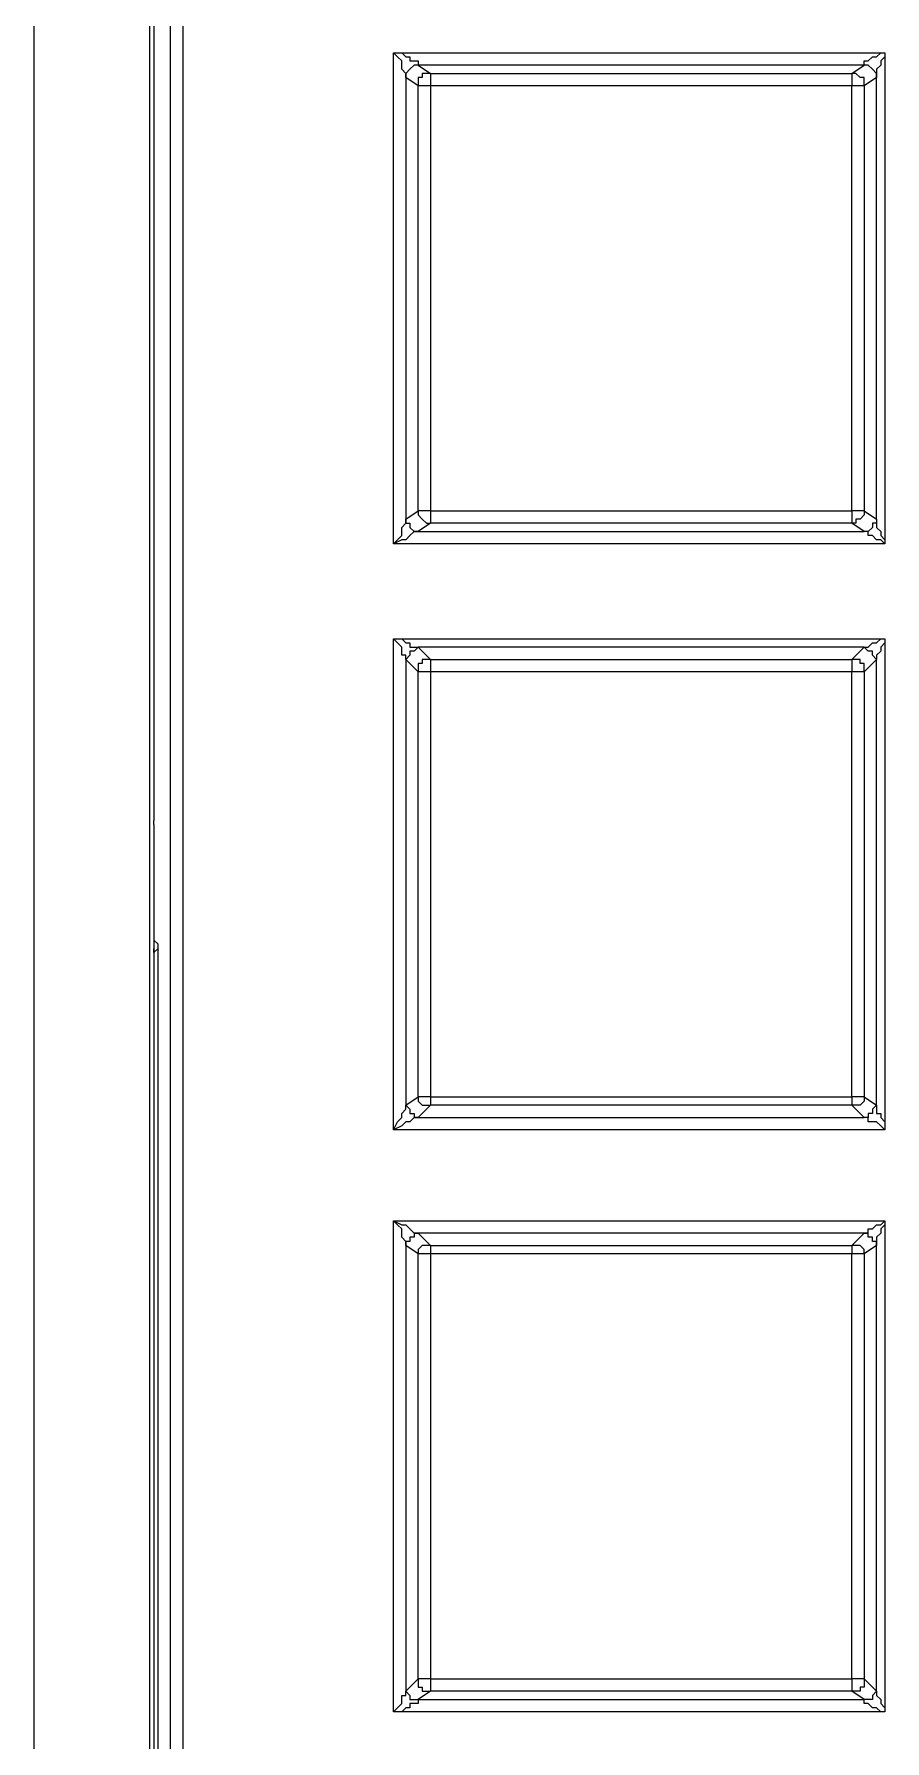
# Model space of a CAD drawing. Header units: centimetres. Extents: x -12.2 to 12.2, y -6.1 to 6.1.
# Drawn here: x -5.779 to -5.052, y 0.757 to 2.215 of the extents above; entities that cross this region are included whole.
import ezdxf

# ---------------------------------------------------------------- set-up
doc = ezdxf.new("R2010")
doc.units = ezdxf.units.CM
doc.header["$MEASUREMENT"] = 0
doc.layers.add('Camada 1', color=7, linetype='Continuous')

msp = doc.modelspace()

# ---------------------------------------------------------------- linework, layer by layer
at = {"layer": 'Camada 1', "lineweight": 9}
for points in [[(-5.65215, 3.74466), (-5.65215, 3.74466), (-5.65215, -2.02326), (-5.65215, -2.02326)], [(-5.66273, -2.02326), (-5.66273, -2.02326), (-5.66273, 3.72349), (-5.66273, 3.72349)], [(-5.77915, -2.05501), (-5.77915, -2.05501), (-5.77915, 3.66705), (-5.77915, 3.66705)], [(-5.68037, -2.05501), (-5.68037, -2.05501), (-5.68037, 3.66705), (-5.68037, 3.66705)], [(-5.67684, 2.44291), (-5.67684, 2.44291), (-5.67684, 1.54333), (-5.67684, 1.54333)], [(-5.47223, 2.19949), (-5.47223, 2.19949), (-5.05242, 2.19949), (-5.05242, 2.19949)], [(-5.47223, 1.77969), (-5.47223, 1.77969), (-5.47223, 2.19949), (-5.47223, 2.19949)], [(-5.07006, 2.18891), (-5.07006, 2.18891), (-5.45106, 2.18891), (-5.45106, 2.18891)], [(-5.45106, 2.18891), (-5.45106, 2.18891), (-5.44048, 2.18186), (-5.44048, 2.18186)], [(-5.08065, 2.18186), (-5.08065, 2.18186), (-5.07006, 2.18891), (-5.07006, 2.18891)], [(-5.05242, 2.19949), (-5.05242, 2.19949), (-5.05242, 1.77969), (-5.05242, 1.77969)], [(-5.46165, 2.17833), (-5.46165, 2.17833), (-5.46165, 1.80086), (-5.46165, 1.80086)], [(-5.45106, 2.17127), (-5.45106, 2.17127), (-5.46165, 2.17833), (-5.46165, 2.17833)], [(-5.44048, 2.18186), (-5.44048, 2.18186), (-5.08065, 2.18186), (-5.08065, 2.18186)], [(-5.05948, 2.17833), (-5.05948, 2.17833), (-5.07006, 2.17127), (-5.07006, 2.17127)], [(-5.05948, 1.80086), (-5.05948, 1.80086), (-5.05948, 2.17833), (-5.05948, 2.17833)], [(-5.45106, 1.80791), (-5.45106, 1.80791), (-5.45106, 2.17127), (-5.45106, 2.17127)], [(-5.08065, 2.17127), (-5.08065, 2.17127), (-5.44048, 2.17127), (-5.44048, 2.17127)], [(-5.44048, 2.17127), (-5.44048, 2.17127), (-5.44048, 1.80791), (-5.44048, 1.80791)], [(-5.08065, 1.80791), (-5.08065, 1.80791), (-5.08065, 2.17127), (-5.08065, 2.17127)], [(-5.07006, 2.17127), (-5.07006, 2.17127), (-5.07006, 1.80791), (-5.07006, 1.80791)], [(-5.46165, 1.80086), (-5.46165, 1.80086), (-5.45106, 1.80791), (-5.45106, 1.80791)], [(-5.44048, 1.79733), (-5.44048, 1.79733), (-5.45106, 1.79027), (-5.45106, 1.79027)], [(-5.44048, 1.80791), (-5.44048, 1.80791), (-5.08065, 1.80791), (-5.08065, 1.80791)], [(-5.08065, 1.79733), (-5.08065, 1.79733), (-5.44048, 1.79733), (-5.44048, 1.79733)], [(-5.07006, 1.79027), (-5.07006, 1.79027), (-5.08065, 1.79733), (-5.08065, 1.79733)], [(-5.07006, 1.80791), (-5.07006, 1.80791), (-5.05948, 1.80086), (-5.05948, 1.80086)], [(-5.45106, 1.79027), (-5.45106, 1.79027), (-5.07006, 1.79027), (-5.07006, 1.79027)], [(-5.05242, 1.77969), (-5.05242, 1.77969), (-5.47223, 1.77969), (-5.47223, 1.77969)], [(-5.47223, 1.69855), (-5.47223, 1.69855), (-5.05242, 1.69855), (-5.05242, 1.69855)], [(-5.47223, 1.27874), (-5.47223, 1.27874), (-5.47223, 1.69855), (-5.47223, 1.69855)], [(-5.05242, 1.69855), (-5.05242, 1.69855), (-5.05242, 1.27874), (-5.05242, 1.27874)], [(-5.46165, 1.68091), (-5.46165, 1.68091), (-5.46165, 1.29991), (-5.46165, 1.29991)], [(-5.45106, 1.67033), (-5.45106, 1.67033), (-5.46165, 1.68091), (-5.46165, 1.68091)], [(-5.07006, 1.69149), (-5.07006, 1.69149), (-5.45106, 1.69149), (-5.45106, 1.69149)], [(-5.45106, 1.69149), (-5.45106, 1.69149), (-5.44048, 1.68091), (-5.44048, 1.68091)], [(-5.44048, 1.68091), (-5.44048, 1.68091), (-5.08065, 1.68091), (-5.08065, 1.68091)], [(-5.08065, 1.68091), (-5.08065, 1.68091), (-5.07006, 1.69149), (-5.07006, 1.69149)], [(-5.05948, 1.68091), (-5.05948, 1.68091), (-5.07006, 1.67033), (-5.07006, 1.67033)], [(-5.05948, 1.29991), (-5.05948, 1.29991), (-5.05948, 1.68091), (-5.05948, 1.68091)], [(-5.45106, 1.30697), (-5.45106, 1.30697), (-5.45106, 1.67033), (-5.45106, 1.67033)], [(-5.08065, 1.67033), (-5.08065, 1.67033), (-5.44048, 1.67033), (-5.44048, 1.67033)], [(-5.44048, 1.67033), (-5.44048, 1.67033), (-5.44048, 1.30697), (-5.44048, 1.30697)], [(-5.08065, 1.30697), (-5.08065, 1.30697), (-5.08065, 1.67033), (-5.08065, 1.67033)], [(-5.07006, 1.67033), (-5.07006, 1.67033), (-5.07006, 1.30697), (-5.07006, 1.30697)], [(-5.67684, 1.5398), (-5.67684, 1.5398), (-5.67684, 1.54333), (-5.67684, 1.54333)], [(-5.67684, 1.5398), (-5.67684, 1.5398), (-5.67684, -1.55406), (-5.67684, -1.55406)], [(-5.67331, 1.43397), (-5.67331, 1.43397), (-5.67684, 1.43044), (-5.67684, 1.43044)], [(-5.67684, 1.43044), (-5.67684, 1.43044), (-5.67684, -1.4447), (-5.67684, -1.4447)], [(-5.67331, -1.44823), (-5.67331, -1.44823), (-5.67331, 1.43397), (-5.67331, 1.43397)], [(-5.46165, 1.29991), (-5.46165, 1.29991), (-5.45106, 1.30697), (-5.45106, 1.30697)], [(-5.44048, 1.29991), (-5.44048, 1.29991), (-5.45106, 1.28933), (-5.45106, 1.28933)], [(-5.44048, 1.30697), (-5.44048, 1.30697), (-5.08065, 1.30697), (-5.08065, 1.30697)], [(-5.08065, 1.29991), (-5.08065, 1.29991), (-5.44048, 1.29991), (-5.44048, 1.29991)], [(-5.07006, 1.28933), (-5.07006, 1.28933), (-5.08065, 1.29991), (-5.08065, 1.29991)], [(-5.07006, 1.30697), (-5.07006, 1.30697), (-5.05948, 1.29991), (-5.05948, 1.29991)], [(-5.45106, 1.28933), (-5.45106, 1.28933), (-5.07006, 1.28933), (-5.07006, 1.28933)], [(-5.05242, 1.27874), (-5.05242, 1.27874), (-5.47223, 1.27874), (-5.47223, 1.27874)], [(-5.47223, 1.20113), (-5.47223, 1.20113), (-5.05242, 1.20113), (-5.05242, 1.20113)], [(-5.47223, 0.78133), (-5.47223, 0.78133), (-5.47223, 1.20113), (-5.47223, 1.20113)], [(-5.05242, 1.20113), (-5.05242, 1.20113), (-5.05242, 0.78133), (-5.05242, 0.78133)], [(-5.07006, 1.19055), (-5.07006, 1.19055), (-5.45106, 1.19055), (-5.45106, 1.19055)], [(-5.45106, 1.19055), (-5.45106, 1.19055), (-5.44048, 1.17997), (-5.44048, 1.17997)], [(-5.08065, 1.17997), (-5.08065, 1.17997), (-5.07006, 1.19055), (-5.07006, 1.19055)], [(-5.46165, 1.17997), (-5.46165, 1.17997), (-5.46165, 0.79897), (-5.46165, 0.79897)], [(-5.45106, 1.17291), (-5.45106, 1.17291), (-5.46165, 1.17997), (-5.46165, 1.17997)], [(-5.45106, 0.80955), (-5.45106, 0.80955), (-5.45106, 1.17291), (-5.45106, 1.17291)], [(-5.44048, 1.17997), (-5.44048, 1.17997), (-5.08065, 1.17997), (-5.08065, 1.17997)], [(-5.44048, 1.17291), (-5.44048, 1.17291), (-5.44048, 0.80955), (-5.44048, 0.80955)], [(-5.08065, 1.17291), (-5.08065, 1.17291), (-5.44048, 1.17291), (-5.44048, 1.17291)], [(-5.08065, 0.80955), (-5.08065, 0.80955), (-5.08065, 1.17291), (-5.08065, 1.17291)], [(-5.05948, 1.17997), (-5.05948, 1.17997), (-5.07006, 1.17291), (-5.07006, 1.17291)], [(-5.07006, 1.17291), (-5.07006, 1.17291), (-5.07006, 0.80955), (-5.07006, 0.80955)], [(-5.05948, 0.79897), (-5.05948, 0.79897), (-5.05948, 1.17997), (-5.05948, 1.17997)], [(-5.46165, 0.79897), (-5.46165, 0.79897), (-5.45106, 0.80955), (-5.45106, 0.80955)], [(-5.44048, 0.80955), (-5.44048, 0.80955), (-5.08065, 0.80955), (-5.08065, 0.80955)], [(-5.07006, 0.80955), (-5.07006, 0.80955), (-5.05948, 0.79897), (-5.05948, 0.79897)], [(-5.44048, 0.79897), (-5.44048, 0.79897), (-5.45106, 0.79191), (-5.45106, 0.79191)], [(-5.45106, 0.79191), (-5.45106, 0.79191), (-5.07006, 0.79191), (-5.07006, 0.79191)], [(-5.08065, 0.79897), (-5.08065, 0.79897), (-5.44048, 0.79897), (-5.44048, 0.79897)], [(-5.07006, 0.79191), (-5.07006, 0.79191), (-5.08065, 0.79897), (-5.08065, 0.79897)], [(-5.05242, 0.78133), (-5.05242, 0.78133), (-5.47223, 0.78133), (-5.47223, 0.78133)]]:
    msp.add_open_spline(points, degree=3, dxfattribs=at)
for points, knots in [([(-5.46165, 2.17833), (-5.46165, 2.17833), (-5.46165, 2.18186), (-5.46165, 2.18186), (-5.46165, 2.18186), (-5.46517, 2.18538), (-5.46517, 2.18538), (-5.46517, 2.18538), (-5.46517, 2.18891), (-5.46517, 2.18891), (-5.46517, 2.18891), (-5.46517, 2.19244), (-5.46517, 2.19244), (-5.46517, 2.19244), (-5.4687, 2.19597), (-5.4687, 2.19597), (-5.4687, 2.19597), (-5.47223, 2.19949), (-5.47223, 2.19949)], [0, 0, 0, 0, 0.1666667, 0.1666667, 0.1666667, 0.3333333, 0.3333333, 0.3333333, 0.5, 0.5, 0.5, 0.6666667, 0.6666667, 0.6666667, 0.8333333, 0.8333333, 0.8333333, 1, 1, 1, 1]), ([(-5.47223, 2.19949), (-5.47223, 2.19949), (-5.46517, 2.19949), (-5.46517, 2.19949), (-5.46517, 2.19949), (-5.46165, 2.19597), (-5.46165, 2.19597), (-5.46165, 2.19597), (-5.45812, 2.19597), (-5.45812, 2.19597), (-5.45812, 2.19597), (-5.45812, 2.19244), (-5.45812, 2.19244), (-5.45812, 2.19244), (-5.45459, 2.19244), (-5.45459, 2.19244), (-5.45459, 2.19244), (-5.45106, 2.19244), (-5.45106, 2.19244), (-5.45106, 2.19244), (-5.45106, 2.18891), (-5.45106, 2.18891)], [0, 0, 0, 0, 0.1428571, 0.1428571, 0.1428571, 0.2857143, 0.2857143, 0.2857143, 0.4285714, 0.4285714, 0.4285714, 0.5714286, 0.5714286, 0.5714286, 0.7142857, 0.7142857, 0.7142857, 0.8571429, 0.8571429, 0.8571429, 1, 1, 1, 1]), ([(-5.45106, 2.18891), (-5.45106, 2.18891), (-5.45106, 2.18891), (-5.45106, 2.18891), (-5.45106, 2.18891), (-5.45459, 2.18891), (-5.45459, 2.18891), (-5.45459, 2.18891), (-5.45812, 2.18538), (-5.45812, 2.18538), (-5.45812, 2.18538), (-5.46165, 2.18186), (-5.46165, 2.18186), (-5.46165, 2.18186), (-5.46165, 2.17833), (-5.46165, 2.17833)], [0, 0, 0, 0, 0.2, 0.2, 0.2, 0.4, 0.4, 0.4, 0.6, 0.6, 0.6, 0.8, 0.8, 0.8, 1, 1, 1, 1]), ([(-5.07006, 2.18891), (-5.07006, 2.18891), (-5.07006, 2.18891), (-5.07006, 2.18891), (-5.07006, 2.18891), (-5.07006, 2.19244), (-5.07006, 2.19244), (-5.07006, 2.19244), (-5.06654, 2.19244), (-5.06654, 2.19244), (-5.06654, 2.19244), (-5.06301, 2.19597), (-5.06301, 2.19597), (-5.06301, 2.19597), (-5.05948, 2.19597), (-5.05948, 2.19597), (-5.05948, 2.19597), (-5.05595, 2.19949), (-5.05595, 2.19949), (-5.05595, 2.19949), (-5.05242, 2.19949), (-5.05242, 2.19949)], [0, 0, 0, 0, 0.1428571, 0.1428571, 0.1428571, 0.2857143, 0.2857143, 0.2857143, 0.4285714, 0.4285714, 0.4285714, 0.5714286, 0.5714286, 0.5714286, 0.7142857, 0.7142857, 0.7142857, 0.8571429, 0.8571429, 0.8571429, 1, 1, 1, 1]), ([(-5.05948, 2.17833), (-5.05948, 2.17833), (-5.05948, 2.18186), (-5.05948, 2.18186), (-5.05948, 2.18186), (-5.06301, 2.18538), (-5.06301, 2.18538), (-5.06301, 2.18538), (-5.06654, 2.18891), (-5.06654, 2.18891), (-5.06654, 2.18891), (-5.07006, 2.18891), (-5.07006, 2.18891)], [0, 0, 0, 0, 0.25, 0.25, 0.25, 0.5, 0.5, 0.5, 0.75, 0.75, 0.75, 1, 1, 1, 1]), ([(-5.05242, 2.19949), (-5.05242, 2.19949), (-5.05242, 2.19597), (-5.05242, 2.19597), (-5.05242, 2.19597), (-5.05595, 2.19244), (-5.05595, 2.19244), (-5.05595, 2.19244), (-5.05595, 2.18891), (-5.05595, 2.18891), (-5.05595, 2.18891), (-5.05948, 2.18538), (-5.05948, 2.18538), (-5.05948, 2.18538), (-5.05948, 2.18186), (-5.05948, 2.18186), (-5.05948, 2.18186), (-5.05948, 2.17833), (-5.05948, 2.17833)], [0, 0, 0, 0, 0.1666667, 0.1666667, 0.1666667, 0.3333333, 0.3333333, 0.3333333, 0.5, 0.5, 0.5, 0.6666667, 0.6666667, 0.6666667, 0.8333333, 0.8333333, 0.8333333, 1, 1, 1, 1]), ([(-5.44048, 2.18186), (-5.44048, 2.18186), (-5.44401, 2.18186), (-5.44401, 2.18186), (-5.44401, 2.18186), (-5.44754, 2.18186), (-5.44754, 2.18186), (-5.44754, 2.18186), (-5.44754, 2.17833), (-5.44754, 2.17833), (-5.44754, 2.17833), (-5.45106, 2.17833), (-5.45106, 2.17833), (-5.45106, 2.17833), (-5.45106, 2.1748), (-5.45106, 2.1748), (-5.45106, 2.1748), (-5.45106, 2.17127), (-5.45106, 2.17127)], [0, 0, 0, 0, 0.1666667, 0.1666667, 0.1666667, 0.3333333, 0.3333333, 0.3333333, 0.5, 0.5, 0.5, 0.6666667, 0.6666667, 0.6666667, 0.8333333, 0.8333333, 0.8333333, 1, 1, 1, 1]), ([(-5.44048, 2.18186), (-5.44048, 2.18186), (-5.44048, 2.18186), (-5.44048, 2.18186), (-5.44048, 2.18186), (-5.44048, 2.17833), (-5.44048, 2.17833), (-5.44048, 2.17833), (-5.44048, 2.1748), (-5.44048, 2.1748), (-5.44048, 2.1748), (-5.44048, 2.17127), (-5.44048, 2.17127)], [0, 0, 0, 0, 0.25, 0.25, 0.25, 0.5, 0.5, 0.5, 0.75, 0.75, 0.75, 1, 1, 1, 1]), ([(-5.07006, 2.17127), (-5.07006, 2.17127), (-5.07006, 2.1748), (-5.07006, 2.1748), (-5.07006, 2.1748), (-5.07006, 2.17833), (-5.07006, 2.17833), (-5.07006, 2.17833), (-5.07359, 2.17833), (-5.07359, 2.17833), (-5.07359, 2.17833), (-5.07712, 2.18186), (-5.07712, 2.18186), (-5.07712, 2.18186), (-5.08065, 2.18186), (-5.08065, 2.18186)], [0, 0, 0, 0, 0.2, 0.2, 0.2, 0.4, 0.4, 0.4, 0.6, 0.6, 0.6, 0.8, 0.8, 0.8, 1, 1, 1, 1]), ([(-5.08065, 2.18186), (-5.08065, 2.18186), (-5.08065, 2.18186), (-5.08065, 2.18186), (-5.08065, 2.18186), (-5.08065, 2.17833), (-5.08065, 2.17833), (-5.08065, 2.17833), (-5.08065, 2.1748), (-5.08065, 2.1748), (-5.08065, 2.1748), (-5.08065, 2.17127), (-5.08065, 2.17127)], [0, 0, 0, 0, 0.25, 0.25, 0.25, 0.5, 0.5, 0.5, 0.75, 0.75, 0.75, 1, 1, 1, 1]), ([(-5.44048, 2.17127), (-5.44048, 2.17127), (-5.44401, 2.17127), (-5.44401, 2.17127), (-5.44401, 2.17127), (-5.44754, 2.17127), (-5.44754, 2.17127), (-5.44754, 2.17127), (-5.45106, 2.17127), (-5.45106, 2.17127)], [0, 0, 0, 0, 0.3333333, 0.3333333, 0.3333333, 0.6666667, 0.6666667, 0.6666667, 1, 1, 1, 1]), ([(-5.07006, 2.17127), (-5.07006, 2.17127), (-5.07006, 2.17127), (-5.07006, 2.17127), (-5.07006, 2.17127), (-5.07359, 2.17127), (-5.07359, 2.17127), (-5.07359, 2.17127), (-5.07712, 2.17127), (-5.07712, 2.17127), (-5.07712, 2.17127), (-5.08065, 2.17127), (-5.08065, 2.17127)], [0, 0, 0, 0, 0.25, 0.25, 0.25, 0.5, 0.5, 0.5, 0.75, 0.75, 0.75, 1, 1, 1, 1]), ([(-5.47223, 1.77969), (-5.47223, 1.77969), (-5.4687, 1.78322), (-5.4687, 1.78322), (-5.4687, 1.78322), (-5.46517, 1.78674), (-5.46517, 1.78674), (-5.46517, 1.78674), (-5.46517, 1.79027), (-5.46517, 1.79027), (-5.46517, 1.79027), (-5.46517, 1.7938), (-5.46517, 1.7938), (-5.46517, 1.7938), (-5.46165, 1.79733), (-5.46165, 1.79733), (-5.46165, 1.79733), (-5.46165, 1.80086), (-5.46165, 1.80086)], [0, 0, 0, 0, 0.1666667, 0.1666667, 0.1666667, 0.3333333, 0.3333333, 0.3333333, 0.5, 0.5, 0.5, 0.6666667, 0.6666667, 0.6666667, 0.8333333, 0.8333333, 0.8333333, 1, 1, 1, 1]), ([(-5.46165, 1.80086), (-5.46165, 1.80086), (-5.46165, 1.79733), (-5.46165, 1.79733), (-5.46165, 1.79733), (-5.45812, 1.79733), (-5.45812, 1.79733), (-5.45812, 1.79733), (-5.45812, 1.7938), (-5.45812, 1.7938), (-5.45812, 1.7938), (-5.45459, 1.79027), (-5.45459, 1.79027), (-5.45459, 1.79027), (-5.45106, 1.79027), (-5.45106, 1.79027)], [0, 0, 0, 0, 0.2, 0.2, 0.2, 0.4, 0.4, 0.4, 0.6, 0.6, 0.6, 0.8, 0.8, 0.8, 1, 1, 1, 1]), ([(-5.45106, 1.80791), (-5.45106, 1.80791), (-5.45106, 1.80791), (-5.45106, 1.80791), (-5.45106, 1.80791), (-5.45106, 1.80438), (-5.45106, 1.80438), (-5.45106, 1.80438), (-5.44754, 1.80086), (-5.44754, 1.80086), (-5.44754, 1.80086), (-5.44401, 1.79733), (-5.44401, 1.79733), (-5.44401, 1.79733), (-5.44048, 1.79733), (-5.44048, 1.79733)], [0, 0, 0, 0, 0.2, 0.2, 0.2, 0.4, 0.4, 0.4, 0.6, 0.6, 0.6, 0.8, 0.8, 0.8, 1, 1, 1, 1]), ([(-5.44048, 1.80791), (-5.44048, 1.80791), (-5.44401, 1.80791), (-5.44401, 1.80791), (-5.44401, 1.80791), (-5.44754, 1.80791), (-5.44754, 1.80791), (-5.44754, 1.80791), (-5.45106, 1.80791), (-5.45106, 1.80791)], [0, 0, 0, 0, 0.3333333, 0.3333333, 0.3333333, 0.6666667, 0.6666667, 0.6666667, 1, 1, 1, 1]), ([(-5.44048, 1.80791), (-5.44048, 1.80791), (-5.44048, 1.80791), (-5.44048, 1.80791), (-5.44048, 1.80791), (-5.44048, 1.80438), (-5.44048, 1.80438), (-5.44048, 1.80438), (-5.44048, 1.80086), (-5.44048, 1.80086), (-5.44048, 1.80086), (-5.44048, 1.79733), (-5.44048, 1.79733)], [0, 0, 0, 0, 0.25, 0.25, 0.25, 0.5, 0.5, 0.5, 0.75, 0.75, 0.75, 1, 1, 1, 1]), ([(-5.07006, 1.80791), (-5.07006, 1.80791), (-5.07006, 1.80791), (-5.07006, 1.80791), (-5.07006, 1.80791), (-5.07006, 1.80438), (-5.07006, 1.80438), (-5.07006, 1.80438), (-5.07359, 1.80086), (-5.07359, 1.80086), (-5.07359, 1.80086), (-5.07712, 1.80086), (-5.07712, 1.80086), (-5.07712, 1.80086), (-5.07712, 1.79733), (-5.07712, 1.79733), (-5.07712, 1.79733), (-5.08065, 1.79733), (-5.08065, 1.79733)], [0, 0, 0, 0, 0.1666667, 0.1666667, 0.1666667, 0.3333333, 0.3333333, 0.3333333, 0.5, 0.5, 0.5, 0.6666667, 0.6666667, 0.6666667, 0.8333333, 0.8333333, 0.8333333, 1, 1, 1, 1]), ([(-5.08065, 1.80791), (-5.08065, 1.80791), (-5.08065, 1.80791), (-5.08065, 1.80791), (-5.08065, 1.80791), (-5.08065, 1.80438), (-5.08065, 1.80438), (-5.08065, 1.80438), (-5.08065, 1.80086), (-5.08065, 1.80086), (-5.08065, 1.80086), (-5.08065, 1.79733), (-5.08065, 1.79733)], [0, 0, 0, 0, 0.25, 0.25, 0.25, 0.5, 0.5, 0.5, 0.75, 0.75, 0.75, 1, 1, 1, 1]), ([(-5.07006, 1.80791), (-5.07006, 1.80791), (-5.07006, 1.80791), (-5.07006, 1.80791), (-5.07006, 1.80791), (-5.07359, 1.80791), (-5.07359, 1.80791), (-5.07359, 1.80791), (-5.07712, 1.80791), (-5.07712, 1.80791), (-5.07712, 1.80791), (-5.08065, 1.80791), (-5.08065, 1.80791)], [0, 0, 0, 0, 0.25, 0.25, 0.25, 0.5, 0.5, 0.5, 0.75, 0.75, 0.75, 1, 1, 1, 1]), ([(-5.05948, 1.80086), (-5.05948, 1.80086), (-5.05948, 1.79733), (-5.05948, 1.79733), (-5.05948, 1.79733), (-5.06301, 1.79733), (-5.06301, 1.79733), (-5.06301, 1.79733), (-5.06301, 1.7938), (-5.06301, 1.7938), (-5.06301, 1.7938), (-5.06654, 1.79027), (-5.06654, 1.79027), (-5.06654, 1.79027), (-5.07006, 1.79027), (-5.07006, 1.79027)], [0, 0, 0, 0, 0.2, 0.2, 0.2, 0.4, 0.4, 0.4, 0.6, 0.6, 0.6, 0.8, 0.8, 0.8, 1, 1, 1, 1]), ([(-5.05948, 1.80086), (-5.05948, 1.80086), (-5.05948, 1.80086), (-5.05948, 1.80086), (-5.05948, 1.80086), (-5.05948, 1.79733), (-5.05948, 1.79733), (-5.05948, 1.79733), (-5.05948, 1.7938), (-5.05948, 1.7938), (-5.05948, 1.7938), (-5.05595, 1.79027), (-5.05595, 1.79027), (-5.05595, 1.79027), (-5.05595, 1.78674), (-5.05595, 1.78674), (-5.05595, 1.78674), (-5.05242, 1.78322), (-5.05242, 1.78322), (-5.05242, 1.78322), (-5.05242, 1.77969), (-5.05242, 1.77969)], [0, 0, 0, 0, 0.1428571, 0.1428571, 0.1428571, 0.2857143, 0.2857143, 0.2857143, 0.4285714, 0.4285714, 0.4285714, 0.5714286, 0.5714286, 0.5714286, 0.7142857, 0.7142857, 0.7142857, 0.8571429, 0.8571429, 0.8571429, 1, 1, 1, 1]), ([(-5.45106, 1.79027), (-5.45106, 1.79027), (-5.45106, 1.79027), (-5.45106, 1.79027), (-5.45106, 1.79027), (-5.45459, 1.79027), (-5.45459, 1.79027), (-5.45459, 1.79027), (-5.45812, 1.78674), (-5.45812, 1.78674), (-5.45812, 1.78674), (-5.46165, 1.78322), (-5.46165, 1.78322), (-5.46165, 1.78322), (-5.46517, 1.78322), (-5.46517, 1.78322), (-5.46517, 1.78322), (-5.47223, 1.77969), (-5.47223, 1.77969)], [0, 0, 0, 0, 0.1666667, 0.1666667, 0.1666667, 0.3333333, 0.3333333, 0.3333333, 0.5, 0.5, 0.5, 0.6666667, 0.6666667, 0.6666667, 0.8333333, 0.8333333, 0.8333333, 1, 1, 1, 1]), ([(-5.05242, 1.77969), (-5.05242, 1.77969), (-5.05595, 1.78322), (-5.05595, 1.78322), (-5.05595, 1.78322), (-5.05948, 1.78322), (-5.05948, 1.78322), (-5.05948, 1.78322), (-5.06301, 1.78674), (-5.06301, 1.78674), (-5.06301, 1.78674), (-5.06654, 1.78674), (-5.06654, 1.78674), (-5.06654, 1.78674), (-5.06654, 1.79027), (-5.06654, 1.79027), (-5.06654, 1.79027), (-5.07006, 1.79027), (-5.07006, 1.79027)], [0, 0, 0, 0, 0.1666667, 0.1666667, 0.1666667, 0.3333333, 0.3333333, 0.3333333, 0.5, 0.5, 0.5, 0.6666667, 0.6666667, 0.6666667, 0.8333333, 0.8333333, 0.8333333, 1, 1, 1, 1]), ([(-5.46165, 1.68091), (-5.46165, 1.68091), (-5.46165, 1.68091), (-5.46165, 1.68091), (-5.46165, 1.68091), (-5.46165, 1.68444), (-5.46165, 1.68444), (-5.46165, 1.68444), (-5.46517, 1.68444), (-5.46517, 1.68444), (-5.46517, 1.68444), (-5.46517, 1.68797), (-5.46517, 1.68797), (-5.46517, 1.68797), (-5.46517, 1.69149), (-5.46517, 1.69149), (-5.46517, 1.69149), (-5.4687, 1.69502), (-5.4687, 1.69502), (-5.4687, 1.69502), (-5.47223, 1.69855), (-5.47223, 1.69855)], [0, 0, 0, 0, 0.1428571, 0.1428571, 0.1428571, 0.2857143, 0.2857143, 0.2857143, 0.4285714, 0.4285714, 0.4285714, 0.5714286, 0.5714286, 0.5714286, 0.7142857, 0.7142857, 0.7142857, 0.8571429, 0.8571429, 0.8571429, 1, 1, 1, 1]), ([(-5.47223, 1.69855), (-5.47223, 1.69855), (-5.46517, 1.69855), (-5.46517, 1.69855), (-5.46517, 1.69855), (-5.46165, 1.69502), (-5.46165, 1.69502), (-5.46165, 1.69502), (-5.45812, 1.69502), (-5.45812, 1.69502), (-5.45812, 1.69502), (-5.45812, 1.69149), (-5.45812, 1.69149), (-5.45812, 1.69149), (-5.45459, 1.69149), (-5.45459, 1.69149), (-5.45459, 1.69149), (-5.45106, 1.69149), (-5.45106, 1.69149)], [0, 0, 0, 0, 0.1666667, 0.1666667, 0.1666667, 0.3333333, 0.3333333, 0.3333333, 0.5, 0.5, 0.5, 0.6666667, 0.6666667, 0.6666667, 0.8333333, 0.8333333, 0.8333333, 1, 1, 1, 1]), ([(-5.07006, 1.69149), (-5.07006, 1.69149), (-5.07006, 1.69149), (-5.07006, 1.69149), (-5.07006, 1.69149), (-5.06654, 1.69149), (-5.06654, 1.69149), (-5.06654, 1.69149), (-5.06301, 1.69502), (-5.06301, 1.69502), (-5.06301, 1.69502), (-5.05948, 1.69502), (-5.05948, 1.69502), (-5.05948, 1.69502), (-5.05595, 1.69855), (-5.05595, 1.69855), (-5.05595, 1.69855), (-5.05242, 1.69855), (-5.05242, 1.69855)], [0, 0, 0, 0, 0.1666667, 0.1666667, 0.1666667, 0.3333333, 0.3333333, 0.3333333, 0.5, 0.5, 0.5, 0.6666667, 0.6666667, 0.6666667, 0.8333333, 0.8333333, 0.8333333, 1, 1, 1, 1]), ([(-5.05242, 1.69855), (-5.05242, 1.69855), (-5.05242, 1.69502), (-5.05242, 1.69502), (-5.05242, 1.69502), (-5.05595, 1.69149), (-5.05595, 1.69149), (-5.05595, 1.69149), (-5.05595, 1.68797), (-5.05595, 1.68797), (-5.05595, 1.68797), (-5.05948, 1.68444), (-5.05948, 1.68444), (-5.05948, 1.68444), (-5.05948, 1.68091), (-5.05948, 1.68091)], [0, 0, 0, 0, 0.2, 0.2, 0.2, 0.4, 0.4, 0.4, 0.6, 0.6, 0.6, 0.8, 0.8, 0.8, 1, 1, 1, 1]), ([(-5.45106, 1.69149), (-5.45106, 1.69149), (-5.45106, 1.69149), (-5.45106, 1.69149), (-5.45106, 1.69149), (-5.45459, 1.68797), (-5.45459, 1.68797), (-5.45459, 1.68797), (-5.45812, 1.68797), (-5.45812, 1.68797), (-5.45812, 1.68797), (-5.45812, 1.68444), (-5.45812, 1.68444), (-5.45812, 1.68444), (-5.46165, 1.68091), (-5.46165, 1.68091)], [0, 0, 0, 0, 0.2, 0.2, 0.2, 0.4, 0.4, 0.4, 0.6, 0.6, 0.6, 0.8, 0.8, 0.8, 1, 1, 1, 1]), ([(-5.44048, 1.68091), (-5.44048, 1.68091), (-5.44401, 1.68091), (-5.44401, 1.68091), (-5.44401, 1.68091), (-5.44754, 1.68091), (-5.44754, 1.68091), (-5.44754, 1.68091), (-5.44754, 1.67738), (-5.44754, 1.67738), (-5.44754, 1.67738), (-5.45106, 1.67738), (-5.45106, 1.67738), (-5.45106, 1.67738), (-5.45106, 1.67385), (-5.45106, 1.67385), (-5.45106, 1.67385), (-5.45106, 1.67033), (-5.45106, 1.67033)], [0, 0, 0, 0, 0.1666667, 0.1666667, 0.1666667, 0.3333333, 0.3333333, 0.3333333, 0.5, 0.5, 0.5, 0.6666667, 0.6666667, 0.6666667, 0.8333333, 0.8333333, 0.8333333, 1, 1, 1, 1]), ([(-5.44048, 1.68091), (-5.44048, 1.68091), (-5.44048, 1.68091), (-5.44048, 1.68091), (-5.44048, 1.68091), (-5.44048, 1.67738), (-5.44048, 1.67738), (-5.44048, 1.67738), (-5.44048, 1.67385), (-5.44048, 1.67385), (-5.44048, 1.67385), (-5.44048, 1.67033), (-5.44048, 1.67033)], [0, 0, 0, 0, 0.25, 0.25, 0.25, 0.5, 0.5, 0.5, 0.75, 0.75, 0.75, 1, 1, 1, 1]), ([(-5.07006, 1.67033), (-5.07006, 1.67033), (-5.07006, 1.67385), (-5.07006, 1.67385), (-5.07006, 1.67385), (-5.07006, 1.67738), (-5.07006, 1.67738), (-5.07006, 1.67738), (-5.07359, 1.67738), (-5.07359, 1.67738), (-5.07359, 1.67738), (-5.07359, 1.68091), (-5.07359, 1.68091), (-5.07359, 1.68091), (-5.07712, 1.68091), (-5.07712, 1.68091), (-5.07712, 1.68091), (-5.08065, 1.68091), (-5.08065, 1.68091)], [0, 0, 0, 0, 0.1666667, 0.1666667, 0.1666667, 0.3333333, 0.3333333, 0.3333333, 0.5, 0.5, 0.5, 0.6666667, 0.6666667, 0.6666667, 0.8333333, 0.8333333, 0.8333333, 1, 1, 1, 1]), ([(-5.08065, 1.68091), (-5.08065, 1.68091), (-5.08065, 1.68091), (-5.08065, 1.68091), (-5.08065, 1.68091), (-5.08065, 1.67738), (-5.08065, 1.67738), (-5.08065, 1.67738), (-5.08065, 1.67385), (-5.08065, 1.67385), (-5.08065, 1.67385), (-5.08065, 1.67033), (-5.08065, 1.67033)], [0, 0, 0, 0, 0.25, 0.25, 0.25, 0.5, 0.5, 0.5, 0.75, 0.75, 0.75, 1, 1, 1, 1]), ([(-5.05948, 1.68091), (-5.05948, 1.68091), (-5.05948, 1.68091), (-5.05948, 1.68091), (-5.05948, 1.68091), (-5.06301, 1.68444), (-5.06301, 1.68444), (-5.06301, 1.68444), (-5.06301, 1.68797), (-5.06301, 1.68797), (-5.06301, 1.68797), (-5.06654, 1.68797), (-5.06654, 1.68797), (-5.06654, 1.68797), (-5.07006, 1.69149), (-5.07006, 1.69149)], [0, 0, 0, 0, 0.2, 0.2, 0.2, 0.4, 0.4, 0.4, 0.6, 0.6, 0.6, 0.8, 0.8, 0.8, 1, 1, 1, 1]), ([(-5.44048, 1.67033), (-5.44048, 1.67033), (-5.44401, 1.67033), (-5.44401, 1.67033), (-5.44401, 1.67033), (-5.44754, 1.67033), (-5.44754, 1.67033), (-5.44754, 1.67033), (-5.45106, 1.67033), (-5.45106, 1.67033)], [0, 0, 0, 0, 0.3333333, 0.3333333, 0.3333333, 0.6666667, 0.6666667, 0.6666667, 1, 1, 1, 1]), ([(-5.07006, 1.67033), (-5.07006, 1.67033), (-5.07006, 1.67033), (-5.07006, 1.67033), (-5.07006, 1.67033), (-5.07359, 1.67033), (-5.07359, 1.67033), (-5.07359, 1.67033), (-5.07712, 1.67033), (-5.07712, 1.67033), (-5.07712, 1.67033), (-5.08065, 1.67033), (-5.08065, 1.67033)], [0, 0, 0, 0, 0.25, 0.25, 0.25, 0.5, 0.5, 0.5, 0.75, 0.75, 0.75, 1, 1, 1, 1]), ([(-5.67331, 1.43397), (-5.67331, 1.43397), (-5.67331, 1.43397), (-5.67331, 1.43397), (-5.67331, 1.43397), (-5.67331, 1.43749), (-5.67331, 1.43749), (-5.67331, 1.43749), (-5.67684, 1.44102), (-5.67684, 1.44102)], [0, 0, 0, 0, 0.3333333, 0.3333333, 0.3333333, 0.6666667, 0.6666667, 0.6666667, 1, 1, 1, 1]), ([(-5.67684, 1.43044), (-5.67684, 1.43044), (-5.67684, 1.43044), (-5.67684, 1.43044), (-5.67684, 1.43044), (-5.67684, 1.43397), (-5.67684, 1.43397)], [0, 0, 0, 0, 0.5, 0.5, 0.5, 1, 1, 1, 1]), ([(-5.47223, 1.27874), (-5.47223, 1.27874), (-5.4687, 1.2858), (-5.4687, 1.2858), (-5.4687, 1.2858), (-5.46517, 1.28933), (-5.46517, 1.28933), (-5.46517, 1.28933), (-5.46517, 1.29285), (-5.46517, 1.29285), (-5.46517, 1.29285), (-5.46165, 1.29638), (-5.46165, 1.29638), (-5.46165, 1.29638), (-5.46165, 1.29991), (-5.46165, 1.29991)], [0, 0, 0, 0, 0.2, 0.2, 0.2, 0.4, 0.4, 0.4, 0.6, 0.6, 0.6, 0.8, 0.8, 0.8, 1, 1, 1, 1]), ([(-5.46165, 1.29991), (-5.46165, 1.29991), (-5.46165, 1.29991), (-5.46165, 1.29991), (-5.46165, 1.29991), (-5.45812, 1.29638), (-5.45812, 1.29638), (-5.45812, 1.29638), (-5.45812, 1.29285), (-5.45812, 1.29285), (-5.45812, 1.29285), (-5.45459, 1.29285), (-5.45459, 1.29285), (-5.45459, 1.29285), (-5.45459, 1.28933), (-5.45459, 1.28933), (-5.45459, 1.28933), (-5.45106, 1.28933), (-5.45106, 1.28933)], [0, 0, 0, 0, 0.1666667, 0.1666667, 0.1666667, 0.3333333, 0.3333333, 0.3333333, 0.5, 0.5, 0.5, 0.6666667, 0.6666667, 0.6666667, 0.8333333, 0.8333333, 0.8333333, 1, 1, 1, 1]), ([(-5.45106, 1.30697), (-5.45106, 1.30697), (-5.45106, 1.30697), (-5.45106, 1.30697), (-5.45106, 1.30697), (-5.45106, 1.30344), (-5.45106, 1.30344), (-5.45106, 1.30344), (-5.44754, 1.29991), (-5.44754, 1.29991), (-5.44754, 1.29991), (-5.44401, 1.29991), (-5.44401, 1.29991), (-5.44401, 1.29991), (-5.44048, 1.29991), (-5.44048, 1.29991)], [0, 0, 0, 0, 0.2, 0.2, 0.2, 0.4, 0.4, 0.4, 0.6, 0.6, 0.6, 0.8, 0.8, 0.8, 1, 1, 1, 1]), ([(-5.44048, 1.30697), (-5.44048, 1.30697), (-5.44401, 1.30697), (-5.44401, 1.30697), (-5.44401, 1.30697), (-5.44754, 1.30697), (-5.44754, 1.30697), (-5.44754, 1.30697), (-5.45106, 1.30697), (-5.45106, 1.30697)], [0, 0, 0, 0, 0.3333333, 0.3333333, 0.3333333, 0.6666667, 0.6666667, 0.6666667, 1, 1, 1, 1]), ([(-5.44048, 1.30697), (-5.44048, 1.30697), (-5.44048, 1.30697), (-5.44048, 1.30697), (-5.44048, 1.30697), (-5.44048, 1.30344), (-5.44048, 1.30344), (-5.44048, 1.30344), (-5.44048, 1.29991), (-5.44048, 1.29991)], [0, 0, 0, 0, 0.3333333, 0.3333333, 0.3333333, 0.6666667, 0.6666667, 0.6666667, 1, 1, 1, 1]), ([(-5.07006, 1.30697), (-5.07006, 1.30697), (-5.07006, 1.30697), (-5.07006, 1.30697), (-5.07006, 1.30697), (-5.07006, 1.30344), (-5.07006, 1.30344), (-5.07006, 1.30344), (-5.07359, 1.29991), (-5.07359, 1.29991), (-5.07359, 1.29991), (-5.07712, 1.29991), (-5.07712, 1.29991), (-5.07712, 1.29991), (-5.08065, 1.29991), (-5.08065, 1.29991)], [0, 0, 0, 0, 0.2, 0.2, 0.2, 0.4, 0.4, 0.4, 0.6, 0.6, 0.6, 0.8, 0.8, 0.8, 1, 1, 1, 1]), ([(-5.08065, 1.30697), (-5.08065, 1.30697), (-5.08065, 1.30697), (-5.08065, 1.30697), (-5.08065, 1.30697), (-5.08065, 1.30344), (-5.08065, 1.30344), (-5.08065, 1.30344), (-5.08065, 1.29991), (-5.08065, 1.29991)], [0, 0, 0, 0, 0.3333333, 0.3333333, 0.3333333, 0.6666667, 0.6666667, 0.6666667, 1, 1, 1, 1]), ([(-5.07006, 1.30697), (-5.07006, 1.30697), (-5.07006, 1.30697), (-5.07006, 1.30697), (-5.07006, 1.30697), (-5.07359, 1.30697), (-5.07359, 1.30697), (-5.07359, 1.30697), (-5.07712, 1.30697), (-5.07712, 1.30697), (-5.07712, 1.30697), (-5.08065, 1.30697), (-5.08065, 1.30697)], [0, 0, 0, 0, 0.25, 0.25, 0.25, 0.5, 0.5, 0.5, 0.75, 0.75, 0.75, 1, 1, 1, 1]), ([(-5.05948, 1.29991), (-5.05948, 1.29991), (-5.05948, 1.29991), (-5.05948, 1.29991), (-5.05948, 1.29991), (-5.06301, 1.29638), (-5.06301, 1.29638), (-5.06301, 1.29638), (-5.06301, 1.29285), (-5.06301, 1.29285), (-5.06301, 1.29285), (-5.06654, 1.29285), (-5.06654, 1.29285), (-5.06654, 1.29285), (-5.06654, 1.28933), (-5.06654, 1.28933), (-5.06654, 1.28933), (-5.07006, 1.28933), (-5.07006, 1.28933)], [0, 0, 0, 0, 0.1666667, 0.1666667, 0.1666667, 0.3333333, 0.3333333, 0.3333333, 0.5, 0.5, 0.5, 0.6666667, 0.6666667, 0.6666667, 0.8333333, 0.8333333, 0.8333333, 1, 1, 1, 1]), ([(-5.05948, 1.29991), (-5.05948, 1.29991), (-5.05948, 1.29991), (-5.05948, 1.29991), (-5.05948, 1.29991), (-5.05948, 1.29638), (-5.05948, 1.29638), (-5.05948, 1.29638), (-5.05948, 1.29285), (-5.05948, 1.29285), (-5.05948, 1.29285), (-5.05595, 1.29285), (-5.05595, 1.29285), (-5.05595, 1.29285), (-5.05595, 1.28933), (-5.05595, 1.28933), (-5.05595, 1.28933), (-5.05242, 1.2858), (-5.05242, 1.2858), (-5.05242, 1.2858), (-5.05242, 1.27874), (-5.05242, 1.27874)], [0, 0, 0, 0, 0.1428571, 0.1428571, 0.1428571, 0.2857143, 0.2857143, 0.2857143, 0.4285714, 0.4285714, 0.4285714, 0.5714286, 0.5714286, 0.5714286, 0.7142857, 0.7142857, 0.7142857, 0.8571429, 0.8571429, 0.8571429, 1, 1, 1, 1]), ([(-5.45106, 1.28933), (-5.45106, 1.28933), (-5.45106, 1.28933), (-5.45106, 1.28933), (-5.45106, 1.28933), (-5.45459, 1.28933), (-5.45459, 1.28933), (-5.45459, 1.28933), (-5.45812, 1.2858), (-5.45812, 1.2858), (-5.45812, 1.2858), (-5.46165, 1.2858), (-5.46165, 1.2858), (-5.46165, 1.2858), (-5.46517, 1.28227), (-5.46517, 1.28227), (-5.46517, 1.28227), (-5.47223, 1.27874), (-5.47223, 1.27874)], [0, 0, 0, 0, 0.1666667, 0.1666667, 0.1666667, 0.3333333, 0.3333333, 0.3333333, 0.5, 0.5, 0.5, 0.6666667, 0.6666667, 0.6666667, 0.8333333, 0.8333333, 0.8333333, 1, 1, 1, 1]), ([(-5.05242, 1.27874), (-5.05242, 1.27874), (-5.05595, 1.28227), (-5.05595, 1.28227), (-5.05595, 1.28227), (-5.05948, 1.2858), (-5.05948, 1.2858), (-5.05948, 1.2858), (-5.06301, 1.2858), (-5.06301, 1.2858), (-5.06301, 1.2858), (-5.06654, 1.2858), (-5.06654, 1.2858), (-5.06654, 1.2858), (-5.06654, 1.28933), (-5.06654, 1.28933), (-5.06654, 1.28933), (-5.07006, 1.28933), (-5.07006, 1.28933)], [0, 0, 0, 0, 0.1666667, 0.1666667, 0.1666667, 0.3333333, 0.3333333, 0.3333333, 0.5, 0.5, 0.5, 0.6666667, 0.6666667, 0.6666667, 0.8333333, 0.8333333, 0.8333333, 1, 1, 1, 1]), ([(-5.47223, 1.20113), (-5.47223, 1.20113), (-5.46517, 1.1976), (-5.46517, 1.1976), (-5.46517, 1.1976), (-5.46165, 1.1976), (-5.46165, 1.1976), (-5.46165, 1.1976), (-5.45812, 1.19408), (-5.45812, 1.19408), (-5.45812, 1.19408), (-5.45459, 1.19055), (-5.45459, 1.19055), (-5.45459, 1.19055), (-5.45106, 1.19055), (-5.45106, 1.19055)], [0, 0, 0, 0, 0.2, 0.2, 0.2, 0.4, 0.4, 0.4, 0.6, 0.6, 0.6, 0.8, 0.8, 0.8, 1, 1, 1, 1]), ([(-5.46165, 1.17997), (-5.46165, 1.17997), (-5.46165, 1.17997), (-5.46165, 1.17997), (-5.46165, 1.17997), (-5.46165, 1.18349), (-5.46165, 1.18349), (-5.46165, 1.18349), (-5.46517, 1.18702), (-5.46517, 1.18702), (-5.46517, 1.18702), (-5.46517, 1.19055), (-5.46517, 1.19055), (-5.46517, 1.19055), (-5.46517, 1.19408), (-5.46517, 1.19408), (-5.46517, 1.19408), (-5.4687, 1.1976), (-5.4687, 1.1976), (-5.4687, 1.1976), (-5.47223, 1.20113), (-5.47223, 1.20113)], [0, 0, 0, 0, 0.1428571, 0.1428571, 0.1428571, 0.2857143, 0.2857143, 0.2857143, 0.4285714, 0.4285714, 0.4285714, 0.5714286, 0.5714286, 0.5714286, 0.7142857, 0.7142857, 0.7142857, 0.8571429, 0.8571429, 0.8571429, 1, 1, 1, 1]), ([(-5.07006, 1.19055), (-5.07006, 1.19055), (-5.07006, 1.19055), (-5.07006, 1.19055), (-5.07006, 1.19055), (-5.06654, 1.19055), (-5.06654, 1.19055), (-5.06654, 1.19055), (-5.06654, 1.19408), (-5.06654, 1.19408), (-5.06654, 1.19408), (-5.06301, 1.19408), (-5.06301, 1.19408), (-5.06301, 1.19408), (-5.05948, 1.1976), (-5.05948, 1.1976), (-5.05948, 1.1976), (-5.05595, 1.1976), (-5.05595, 1.1976), (-5.05595, 1.1976), (-5.05242, 1.20113), (-5.05242, 1.20113)], [0, 0, 0, 0, 0.1428571, 0.1428571, 0.1428571, 0.2857143, 0.2857143, 0.2857143, 0.4285714, 0.4285714, 0.4285714, 0.5714286, 0.5714286, 0.5714286, 0.7142857, 0.7142857, 0.7142857, 0.8571429, 0.8571429, 0.8571429, 1, 1, 1, 1]), ([(-5.05242, 1.20113), (-5.05242, 1.20113), (-5.05242, 1.1976), (-5.05242, 1.1976), (-5.05242, 1.1976), (-5.05595, 1.19408), (-5.05595, 1.19408), (-5.05595, 1.19408), (-5.05595, 1.19055), (-5.05595, 1.19055), (-5.05595, 1.19055), (-5.05948, 1.18702), (-5.05948, 1.18702), (-5.05948, 1.18702), (-5.05948, 1.18349), (-5.05948, 1.18349), (-5.05948, 1.18349), (-5.05948, 1.17997), (-5.05948, 1.17997)], [0, 0, 0, 0, 0.1666667, 0.1666667, 0.1666667, 0.3333333, 0.3333333, 0.3333333, 0.5, 0.5, 0.5, 0.6666667, 0.6666667, 0.6666667, 0.8333333, 0.8333333, 0.8333333, 1, 1, 1, 1]), ([(-5.45106, 1.19055), (-5.45106, 1.19055), (-5.45106, 1.19055), (-5.45106, 1.19055), (-5.45106, 1.19055), (-5.45459, 1.19055), (-5.45459, 1.19055), (-5.45459, 1.19055), (-5.45459, 1.18702), (-5.45459, 1.18702), (-5.45459, 1.18702), (-5.45812, 1.18702), (-5.45812, 1.18702), (-5.45812, 1.18702), (-5.45812, 1.18349), (-5.45812, 1.18349), (-5.45812, 1.18349), (-5.46165, 1.18349), (-5.46165, 1.18349), (-5.46165, 1.18349), (-5.46165, 1.17997), (-5.46165, 1.17997)], [0, 0, 0, 0, 0.1428571, 0.1428571, 0.1428571, 0.2857143, 0.2857143, 0.2857143, 0.4285714, 0.4285714, 0.4285714, 0.5714286, 0.5714286, 0.5714286, 0.7142857, 0.7142857, 0.7142857, 0.8571429, 0.8571429, 0.8571429, 1, 1, 1, 1]), ([(-5.05948, 1.17997), (-5.05948, 1.17997), (-5.05948, 1.18349), (-5.05948, 1.18349), (-5.05948, 1.18349), (-5.06301, 1.18349), (-5.06301, 1.18349), (-5.06301, 1.18349), (-5.06301, 1.18702), (-5.06301, 1.18702), (-5.06301, 1.18702), (-5.06654, 1.18702), (-5.06654, 1.18702), (-5.06654, 1.18702), (-5.06654, 1.19055), (-5.06654, 1.19055), (-5.06654, 1.19055), (-5.07006, 1.19055), (-5.07006, 1.19055)], [0, 0, 0, 0, 0.1666667, 0.1666667, 0.1666667, 0.3333333, 0.3333333, 0.3333333, 0.5, 0.5, 0.5, 0.6666667, 0.6666667, 0.6666667, 0.8333333, 0.8333333, 0.8333333, 1, 1, 1, 1]), ([(-5.44048, 1.17997), (-5.44048, 1.17997), (-5.44401, 1.17997), (-5.44401, 1.17997), (-5.44401, 1.17997), (-5.44754, 1.17997), (-5.44754, 1.17997), (-5.44754, 1.17997), (-5.45106, 1.17644), (-5.45106, 1.17644), (-5.45106, 1.17644), (-5.45106, 1.17291), (-5.45106, 1.17291)], [0, 0, 0, 0, 0.25, 0.25, 0.25, 0.5, 0.5, 0.5, 0.75, 0.75, 0.75, 1, 1, 1, 1]), ([(-5.44048, 1.17291), (-5.44048, 1.17291), (-5.44401, 1.17291), (-5.44401, 1.17291), (-5.44401, 1.17291), (-5.44754, 1.17291), (-5.44754, 1.17291), (-5.44754, 1.17291), (-5.45106, 1.17291), (-5.45106, 1.17291)], [0, 0, 0, 0, 0.3333333, 0.3333333, 0.3333333, 0.6666667, 0.6666667, 0.6666667, 1, 1, 1, 1]), ([(-5.44048, 1.17997), (-5.44048, 1.17997), (-5.44048, 1.17997), (-5.44048, 1.17997), (-5.44048, 1.17997), (-5.44048, 1.17644), (-5.44048, 1.17644), (-5.44048, 1.17644), (-5.44048, 1.17291), (-5.44048, 1.17291)], [0, 0, 0, 0, 0.3333333, 0.3333333, 0.3333333, 0.6666667, 0.6666667, 0.6666667, 1, 1, 1, 1]), ([(-5.07006, 1.17291), (-5.07006, 1.17291), (-5.07006, 1.17291), (-5.07006, 1.17291), (-5.07006, 1.17291), (-5.07006, 1.17644), (-5.07006, 1.17644), (-5.07006, 1.17644), (-5.07359, 1.17997), (-5.07359, 1.17997), (-5.07359, 1.17997), (-5.07712, 1.17997), (-5.07712, 1.17997), (-5.07712, 1.17997), (-5.08065, 1.17997), (-5.08065, 1.17997)], [0, 0, 0, 0, 0.2, 0.2, 0.2, 0.4, 0.4, 0.4, 0.6, 0.6, 0.6, 0.8, 0.8, 0.8, 1, 1, 1, 1]), ([(-5.08065, 1.17997), (-5.08065, 1.17997), (-5.08065, 1.17997), (-5.08065, 1.17997), (-5.08065, 1.17997), (-5.08065, 1.17644), (-5.08065, 1.17644), (-5.08065, 1.17644), (-5.08065, 1.17291), (-5.08065, 1.17291)], [0, 0, 0, 0, 0.3333333, 0.3333333, 0.3333333, 0.6666667, 0.6666667, 0.6666667, 1, 1, 1, 1]), ([(-5.07006, 1.17291), (-5.07006, 1.17291), (-5.07006, 1.17291), (-5.07006, 1.17291), (-5.07006, 1.17291), (-5.07359, 1.17291), (-5.07359, 1.17291), (-5.07359, 1.17291), (-5.07712, 1.17291), (-5.07712, 1.17291), (-5.07712, 1.17291), (-5.08065, 1.17291), (-5.08065, 1.17291)], [0, 0, 0, 0, 0.25, 0.25, 0.25, 0.5, 0.5, 0.5, 0.75, 0.75, 0.75, 1, 1, 1, 1]), ([(-5.45106, 0.80955), (-5.45106, 0.80955), (-5.45106, 0.80602), (-5.45106, 0.80602), (-5.45106, 0.80602), (-5.45106, 0.80249), (-5.45106, 0.80249), (-5.45106, 0.80249), (-5.44754, 0.80249), (-5.44754, 0.80249), (-5.44754, 0.80249), (-5.44754, 0.79897), (-5.44754, 0.79897), (-5.44754, 0.79897), (-5.44401, 0.79897), (-5.44401, 0.79897), (-5.44401, 0.79897), (-5.44048, 0.79897), (-5.44048, 0.79897)], [0, 0, 0, 0, 0.1666667, 0.1666667, 0.1666667, 0.3333333, 0.3333333, 0.3333333, 0.5, 0.5, 0.5, 0.6666667, 0.6666667, 0.6666667, 0.8333333, 0.8333333, 0.8333333, 1, 1, 1, 1]), ([(-5.44048, 0.80955), (-5.44048, 0.80955), (-5.44401, 0.80955), (-5.44401, 0.80955), (-5.44401, 0.80955), (-5.44754, 0.80955), (-5.44754, 0.80955), (-5.44754, 0.80955), (-5.45106, 0.80955), (-5.45106, 0.80955)], [0, 0, 0, 0, 0.3333333, 0.3333333, 0.3333333, 0.6666667, 0.6666667, 0.6666667, 1, 1, 1, 1]), ([(-5.44048, 0.80955), (-5.44048, 0.80955), (-5.44048, 0.80602), (-5.44048, 0.80602), (-5.44048, 0.80602), (-5.44048, 0.80249), (-5.44048, 0.80249), (-5.44048, 0.80249), (-5.44048, 0.79897), (-5.44048, 0.79897)], [0, 0, 0, 0, 0.3333333, 0.3333333, 0.3333333, 0.6666667, 0.6666667, 0.6666667, 1, 1, 1, 1]), ([(-5.07006, 0.80955), (-5.07006, 0.80955), (-5.07006, 0.80602), (-5.07006, 0.80602), (-5.07006, 0.80602), (-5.07006, 0.80249), (-5.07006, 0.80249), (-5.07006, 0.80249), (-5.07359, 0.80249), (-5.07359, 0.80249), (-5.07359, 0.80249), (-5.07359, 0.79897), (-5.07359, 0.79897), (-5.07359, 0.79897), (-5.07712, 0.79897), (-5.07712, 0.79897), (-5.07712, 0.79897), (-5.08065, 0.79897), (-5.08065, 0.79897)], [0, 0, 0, 0, 0.1666667, 0.1666667, 0.1666667, 0.3333333, 0.3333333, 0.3333333, 0.5, 0.5, 0.5, 0.6666667, 0.6666667, 0.6666667, 0.8333333, 0.8333333, 0.8333333, 1, 1, 1, 1]), ([(-5.08065, 0.80955), (-5.08065, 0.80955), (-5.08065, 0.80602), (-5.08065, 0.80602), (-5.08065, 0.80602), (-5.08065, 0.80249), (-5.08065, 0.80249), (-5.08065, 0.80249), (-5.08065, 0.79897), (-5.08065, 0.79897)], [0, 0, 0, 0, 0.3333333, 0.3333333, 0.3333333, 0.6666667, 0.6666667, 0.6666667, 1, 1, 1, 1]), ([(-5.07006, 0.80955), (-5.07006, 0.80955), (-5.07006, 0.80955), (-5.07006, 0.80955), (-5.07006, 0.80955), (-5.07359, 0.80955), (-5.07359, 0.80955), (-5.07359, 0.80955), (-5.07712, 0.80955), (-5.07712, 0.80955), (-5.07712, 0.80955), (-5.08065, 0.80955), (-5.08065, 0.80955)], [0, 0, 0, 0, 0.25, 0.25, 0.25, 0.5, 0.5, 0.5, 0.75, 0.75, 0.75, 1, 1, 1, 1]), ([(-5.47223, 0.78133), (-5.47223, 0.78133), (-5.4687, 0.78486), (-5.4687, 0.78486), (-5.4687, 0.78486), (-5.46517, 0.78838), (-5.46517, 0.78838), (-5.46517, 0.78838), (-5.46517, 0.79191), (-5.46517, 0.79191), (-5.46517, 0.79191), (-5.46517, 0.79544), (-5.46517, 0.79544), (-5.46517, 0.79544), (-5.46165, 0.79544), (-5.46165, 0.79544), (-5.46165, 0.79544), (-5.46165, 0.79897), (-5.46165, 0.79897)], [0, 0, 0, 0, 0.1666667, 0.1666667, 0.1666667, 0.3333333, 0.3333333, 0.3333333, 0.5, 0.5, 0.5, 0.6666667, 0.6666667, 0.6666667, 0.8333333, 0.8333333, 0.8333333, 1, 1, 1, 1]), ([(-5.45106, 0.79191), (-5.45106, 0.79191), (-5.45106, 0.78838), (-5.45106, 0.78838), (-5.45106, 0.78838), (-5.45459, 0.78838), (-5.45459, 0.78838), (-5.45459, 0.78838), (-5.45812, 0.78838), (-5.45812, 0.78838), (-5.45812, 0.78838), (-5.45812, 0.78486), (-5.45812, 0.78486), (-5.45812, 0.78486), (-5.46165, 0.78486), (-5.46165, 0.78486), (-5.46165, 0.78486), (-5.46517, 0.78133), (-5.46517, 0.78133), (-5.46517, 0.78133), (-5.47223, 0.78133), (-5.47223, 0.78133)], [0, 0, 0, 0, 0.1428571, 0.1428571, 0.1428571, 0.2857143, 0.2857143, 0.2857143, 0.4285714, 0.4285714, 0.4285714, 0.5714286, 0.5714286, 0.5714286, 0.7142857, 0.7142857, 0.7142857, 0.8571429, 0.8571429, 0.8571429, 1, 1, 1, 1]), ([(-5.46165, 0.79897), (-5.46165, 0.79897), (-5.46165, 0.79897), (-5.46165, 0.79897), (-5.46165, 0.79897), (-5.45812, 0.79544), (-5.45812, 0.79544), (-5.45812, 0.79544), (-5.45812, 0.79191), (-5.45812, 0.79191), (-5.45812, 0.79191), (-5.45459, 0.79191), (-5.45459, 0.79191), (-5.45459, 0.79191), (-5.45106, 0.79191), (-5.45106, 0.79191)], [0, 0, 0, 0, 0.2, 0.2, 0.2, 0.4, 0.4, 0.4, 0.6, 0.6, 0.6, 0.8, 0.8, 0.8, 1, 1, 1, 1]), ([(-5.05948, 0.79897), (-5.05948, 0.79897), (-5.05948, 0.79897), (-5.05948, 0.79897), (-5.05948, 0.79897), (-5.06301, 0.79544), (-5.06301, 0.79544), (-5.06301, 0.79544), (-5.06301, 0.79191), (-5.06301, 0.79191), (-5.06301, 0.79191), (-5.06654, 0.79191), (-5.06654, 0.79191), (-5.06654, 0.79191), (-5.07006, 0.79191), (-5.07006, 0.79191)], [0, 0, 0, 0, 0.2, 0.2, 0.2, 0.4, 0.4, 0.4, 0.6, 0.6, 0.6, 0.8, 0.8, 0.8, 1, 1, 1, 1]), ([(-5.05242, 0.78133), (-5.05242, 0.78133), (-5.05595, 0.78133), (-5.05595, 0.78133), (-5.05595, 0.78133), (-5.05948, 0.78486), (-5.05948, 0.78486), (-5.05948, 0.78486), (-5.06301, 0.78486), (-5.06301, 0.78486), (-5.06301, 0.78486), (-5.06654, 0.78838), (-5.06654, 0.78838), (-5.06654, 0.78838), (-5.07006, 0.78838), (-5.07006, 0.78838), (-5.07006, 0.78838), (-5.07006, 0.79191), (-5.07006, 0.79191)], [0, 0, 0, 0, 0.1666667, 0.1666667, 0.1666667, 0.3333333, 0.3333333, 0.3333333, 0.5, 0.5, 0.5, 0.6666667, 0.6666667, 0.6666667, 0.8333333, 0.8333333, 0.8333333, 1, 1, 1, 1]), ([(-5.05948, 0.79897), (-5.05948, 0.79897), (-5.05948, 0.79897), (-5.05948, 0.79897), (-5.05948, 0.79897), (-5.05948, 0.79544), (-5.05948, 0.79544), (-5.05948, 0.79544), (-5.05595, 0.79191), (-5.05595, 0.79191), (-5.05595, 0.79191), (-5.05595, 0.78838), (-5.05595, 0.78838), (-5.05595, 0.78838), (-5.05242, 0.78486), (-5.05242, 0.78486), (-5.05242, 0.78486), (-5.05242, 0.78133), (-5.05242, 0.78133)], [0, 0, 0, 0, 0.1666667, 0.1666667, 0.1666667, 0.3333333, 0.3333333, 0.3333333, 0.5, 0.5, 0.5, 0.6666667, 0.6666667, 0.6666667, 0.8333333, 0.8333333, 0.8333333, 1, 1, 1, 1])]:
    msp.add_open_spline(points, degree=3, knots=knots, dxfattribs=at)

doc.saveas('drawing.dxf')
